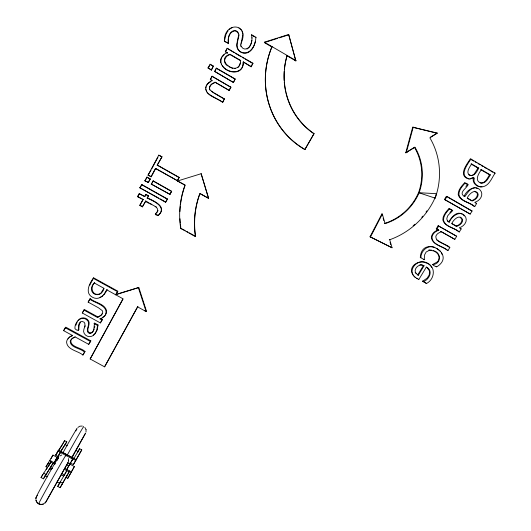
<?xml version="1.0" encoding="UTF-8"?>
<svg xmlns="http://www.w3.org/2000/svg" width="531" height="531" viewBox="0 0 531 531"><rect width="100%" height="100%" fill="white"/><g stroke="black" fill="none" stroke-linecap="round" stroke-linejoin="round"><path stroke-width="0.8" d="M251.727 34.807L251.588 35.471L251.727 34.807L255.922 37.25L255.902 37.661M251.11 66.501L243.231 61.935L251.103 66.813L252.895 63.222L227.109 48.261L225.33 51.56L227.381 53.06L225.33 51.56M251.973 37.701C252.125 41.903 250.904 46.987 246.928 49.131M251.103 66.813L252.895 63.222M68.26 462.07L68.612 460.669M68.632 460.437L68.453 458.572M243.231 61.935C243.762 74.758 227.673 73.928 222.27 65.585M243.251 62.26C243.742 76.172 225.31 73.796 221.321 63.959M237.091 43.276C235.114 49.204 241.552 54.879 247.214 52.861C253.34 50.511 255.53 43.217 255.922 37.25M35.916 498.682L36.108 497.607M98.056 324.972L97.565 325.51L96.735 330.382L94.943 333.714A7.852 7.573 31.9 0 1 91.531 336.309C87.409 337.915 82.252 333.8 83.878 329.346C84.688 326.797 86.507 321.992 82.338 321.494C75.581 321.301 81.482 334.822 74.977 328.689C74.187 322.49 81.555 314.671 87.144 320.193C91.79 323.817 83.354 331.835 90.031 333.554C94.976 332.486 93.609 326.333 94.651 323.113L98.056 324.972L97.219 329.831L95.434 333.149A7.826 7.553 31.9 0 1 93.283 335.134M238.665 33.805L236.587 31.442L234.782 30.878C229.193 31.641 227.56 38.683 228.522 43.436L224.387 41.378C223.564 21.021 250.612 22.853 241.001 43.383M224.467 40.668L225.907 34.854M240.789 45.175L242.84 34.648M238.864 34.94C236.859 41.166 234.543 51.706 243.829 52.834C250.088 53.485 253.971 47.12 255.272 41.823M238.744 36.559C239.501 33.785 237.696 30.718 234.735 30.446C228.98 31.263 227.421 38.571 228.522 43.436M287.012 55.788L295.86 60.939L288.665 34.482L264.385 42.181L264.332 42.58L271.905 46.987A82.239 79.238 -70.3 0 0 304.854 149.569L314.053 133.626A70.922 68.24 -69.7 0 1 287.138 55.436L287.012 55.788A70.676 68.008 -69.7 0 0 284.337 69.78M94.631 327.62L94.81 326.293M240.277 63.129C236.965 76.849 214.232 59.273 229.976 54.255L240.656 60.441C240.556 63.076 239.853 65.944 237.715 67.669M473.533 177.546C471.521 183.102 477.568 187.855 482.785 186.793C489.416 185.432 491.679 177.991 495.104 173.139L470.957 159.061L470.22 159.061C467.021 163.953 458.047 175.383 467.911 178.675C470.227 180.713 476.008 174.699 473.911 180.062C473.964 183.182 476.4 185.618 479.234 186.56M434.929 247.426C428.026 244.3 420.824 250.765 420.857 257.761L420.3 257.435C421.714 233.979 457.403 254.21 436.741 266.827C427.196 263.635 438.593 264.06 438.792 259.208C440.026 255.955 437.451 252.816 434.69 251.389M271.905 46.987L271.978 46.609A82.517 79.511 -70.3 0 0 305.04 149.543M251.88 40.369C251.316 44.046 249.351 49.005 244.983 49.084L243.072 48.467L241.041 46.27M205.842 88.06L206.141 86.672M86.009 432.028L86.055 429.652M237.284 42.52L238.671 37.157M84.927 326.897L85.219 325.795M414.97 147.26L414.419 147.299A53.843 52.357 -54.6 0 1 418.534 192.7A53.91 52.396 -55.1 0 1 384.63 223.412L385.075 223.624A54.089 52.569 -55 0 0 419.092 192.813A54.023 52.529 -54.6 0 0 414.97 147.26L405.737 152.802L412.7 127.201L437.332 133.082L429.864 137.821A71.473 69.495 -54.6 0 1 436.256 194.831L435.141 198.143L434.524 198.01M406.255 152.789L413.244 127.095M36.108 497.607L36.639 496.339A5.649 5.41 -43 0 0 35.916 498.682M288.665 34.482L295.86 60.939M157.992 210.362C157.846 213.495 152.058 213.9 158.019 215.652C168.121 207.163 154.428 201.037 147.432 197.937L147.1 198.063C153.884 201.295 167.637 206.924 158.019 215.652M94.299 328.954L92.825 331.696L90.031 333.554M75.926 325.171L77.128 322.051M221.673 57.587L220.982 59.26L220.85 62.605M105.377 314.929C109.432 305.737 94.392 302.902 89.752 299.152L88.153 302.126L98.474 307.801L102.224 310.595A2.675 2.589 33.5 0 1 102.536 313.031L101.295 315.142L97.405 317.465L83.885 310.044L82.292 313.005L100.379 322.921L102.45 319.456L100.452 318.361L99.974 318.879L101.979 319.974L102.45 319.456M294.546 60.176L294.698 59.844M226.252 34.117L226.949 32.65M89.825 285.12L90.462 283.8M389.276 239.474L389.734 239.74L392.051 247.765L370.027 236.766L381.895 213.933L382.333 214.119L385.075 223.624M370.426 237.025L382.333 214.119M139.819 187.768L141.85 184.562L167.484 198.999L165.526 202.231L139.819 187.768L158.683 198.083M140.177 187.669L141.85 184.562M85.02 351.522L82.916 355.047C78.163 350.812 67.085 350.009 66.567 342.044C66.866 338.765 69.727 336.488 72.707 335.612L63.607 330.64L65.771 327.162L90.821 340.849L88.723 344.353L75.276 337.012L72.481 338.42A5.887 5.662 31.1 0 0 70.211 341.367C70.231 347.905 80.991 348.236 84.495 352.139L85.02 351.522C81.528 347.632 70.802 347.301 70.782 340.783A5.874 5.642 31.1 0 1 73.046 337.842L75.136 336.793M65.459 327.753L63.607 330.64M144.817 180.746L147.067 177.122L150.293 178.94L148.381 182.485L144.817 180.746L147.737 182.126M157.515 165.154L179.206 177.427L177.42 180.713L155.736 168.453L151.269 176.763L148.023 175.177L158.789 155.138L162.001 156.798L157.209 165.174L162.001 156.798M145.547 179.963L147.067 177.122M148.023 175.177L151.036 170.132M151.806 168.705L157.933 157.289M103.817 294.678L106.665 289.793L122.993 298.8L90.151 358.983L104.587 366.848L137.575 306.845L146.118 311.564L146.45 311.066L138.81 287.51L115.685 294.771L117.822 291.2L93.655 277.852C89.639 282.797 84.409 293.046 92.421 297.214C98.633 300.951 105.098 295.15 107.123 289.368M90.814 283.136L93.655 277.852M141.877 198.84L143.197 199.583L137.542 196.735L139.215 193.629L144.863 196.49L145.613 195.096M137.542 196.735L139.573 193.516M208.079 67.902L210.077 64.171L213.369 66.076L211.491 70.099L208.079 67.902L211.491 70.099M208.212 68.207L209.878 65.107M150.943 176.83L155.43 168.486L177.42 180.713M148.049 182.564L150.293 178.94M94.724 282.525C89.447 287.45 92.633 296.935 100.233 293.723M211.365 69.8L213.369 66.076M149.125 202.915L145.766 201.023L142.354 206.864L139.779 205.417L142.846 199.716M139.215 193.629L144.518 196.616L145.992 194.399L148.561 195.846L147.432 197.937M151.262 184.098L153.267 180.898L171.672 191.286L169.986 194.386L151.262 184.098L169.986 194.386M143.197 199.583L139.779 205.417M151.587 184.011L153.267 180.898M84.097 310.15L82.292 313.005M99.974 318.879C103.485 317.85 106.904 314.744 106.638 310.834C104.813 303.639 95.175 302.876 90.27 298.701L88.153 302.126M228.383 43.701L228.456 43.044M211.809 80.513L210.296 79.451L212.055 76.185L230.885 87.257L229.126 90.489L215.055 82.192L212.055 83.765A6.345 6.16 87.7 0 0 209.566 87.051L209.466 88.916L209.957 89.978M214.637 71.393L216.402 68.121L235.2 78.98L233.474 82.497L214.637 71.393L233.474 82.497M210.422 79.716L212.055 76.185M214.756 71.685L216.402 68.121M225.41 51.919L226.83 49.29M142.354 206.864L145.766 201.023M147.1 198.063L148.561 195.846M78.774 329.917L79.106 324.866L80.606 322.138M104.003 288.572C100.326 300.526 85.279 292.846 94.226 282.93L103.917 288.28L100.777 293.324M94.651 323.113L94.073 323.797M155.643 213.734L155.238 214.093M165.526 202.231L167.484 198.999M169.728 194.505L171.672 191.286M177.188 180.786L179.206 177.427M82.916 355.047L84.495 352.139M88.723 344.353L90.821 340.849M100.379 322.921L101.979 319.974M115.685 294.771L117.822 291.2M224.347 98.912L222.681 102.337L224.347 98.912L211.351 91.266M229.126 90.489L230.826 87.011M233.421 82.239L235.2 78.98M123.006 299.072L90.151 358.983M47.365 467.466L45.985 466.729L52.954 455.1L57.693 457.636M51.016 458.631L52.954 455.1M43.423 478.816L52.987 463.311L43.423 478.816L41.033 477.542L51.255 461.193L48.892 465.501M48.308 466.397L50.677 462.076L54.932 464.346M58.297 456.587L55.636 455.167L64.663 440.69L66.806 441.838L56.027 459.282L57.428 460.032M56.173 454.337L58.463 450.175L76.152 459.64L73.364 464.638L70.046 462.866M137.934 306.374L104.587 366.848M64.663 440.69L63.05 443.478M59.067 454.549L60.235 452.419L72.681 459.076L71.506 461.193M59.472 454.304L60.952 451.609L73.265 458.193L66.76 469.47L69.86 463.875L67.749 462.753M72.077 456.846L85.551 433.123L71.897 457.941M67.251 475.285L60.122 487.69L57.74 486.423L60.202 481.975L62.592 483.243L69.627 470.997L66.72 476.207M64.424 474.979L66.806 470.678L57.74 486.423M77.407 452.737L79.637 448.722L81.774 449.863L73.364 464.638M60.122 487.69L62.592 483.243M65.718 477.243L67.776 478.345L74.386 466.55L68.984 463.663M74.386 466.55L67.776 478.345M304.854 149.569L314.053 133.626M81.774 449.863L75.667 460.483L72.342 458.704M61.357 485.467L61.921 484.484M80.201 452.671L80.659 451.874M73.948 458.459L79.637 448.722M73.265 458.193L68.665 466.032L66.561 464.904M444.467 199.45L446.339 196.337L446.989 196.463L472.086 210.973L470.194 214.079L444.467 199.45L470.194 214.079M445.111 199.583L446.989 196.463M470.957 159.061C467.751 163.973 458.744 175.436 468.641 178.741M468.694 174.799C473.659 177.958 476.891 171.712 478.77 168.121L471.694 163.999C469.324 167.258 464.512 174.453 471.495 175.628M441.44 231.662L438.433 233.142A6.146 5.907 -41.4 0 0 435.858 236.249C435.274 242.932 446.498 243.55 449.837 247.532L447.978 250.592C443.365 246.265 431.856 245.149 432.028 236.965C432.612 233.501 435.685 231.158 438.885 230.195L436.276 228.815L438.135 225.741L456.687 236.275L454.821 239.348L440.81 231.423L454.821 239.348M436.276 228.815L436.894 229.047L438.752 225.96M452 210.475C454.596 210.137 446.684 215.188 447.221 217.206C446.146 219.217 447.441 221.327 449.379 222.091C451.695 215.825 461.326 209.221 465.7 217.199C467.831 221.819 463.623 226.591 459.275 227.786L461.18 228.888L459.315 231.954L458.631 231.708C454.051 227.427 444.593 226.843 442.834 219.953C442.748 215.407 446.126 211.663 449.04 208.524L452.777 210.468M478.77 168.121L478.006 168.088L474.19 174.062L471.701 175.542M464.817 196.576L464.101 196.45C466.483 189.713 476.719 183.56 481.245 191.631C483.369 196.291 479.141 201.11 474.754 202.331L476.665 203.439L474.78 206.539L474.037 206.38C469.45 202.065 459.926 201.448 458.193 194.505C458.12 189.912 461.525 186.135 464.466 182.956C475.477 184.264 455.14 191.85 464.817 196.576C467.453 193.105 470.008 188.253 474.853 187.702M420.3 257.435L424.236 259.686L424.594 254.86L426.141 251.999L429.42 250.267L433.714 250.911M423.479 265.434L417.738 274.925L418.282 275.31L424.05 265.785L421.229 264.75L419.775 264.85M480.117 182.87C485.407 184.556 488.162 178.496 490.352 174.872L481.444 169.681C478.643 173.225 474.05 180.932 480.88 182.949M416.629 278.237L418.8 279.552L426.353 267.093M413.875 276.06C407.854 268.978 418.182 258.65 425.855 262.852C436.343 265.546 435.022 279.246 426.506 283.481L422.676 281.224L427.15 278.118L429.247 274.932L429.559 271.022L427.176 267.67M433.117 250.605C441.852 252.331 441.307 264.252 432.772 264.557M423.24 281.629C429.36 279.817 433.661 270.272 426.24 267.053M490.352 174.872L489.549 174.818C487.378 177.945 485.686 182.89 481.225 183.076M227.321 32.066L228.071 30.884M56.611 458.85L54.129 462.727L57.215 457.125L58.616 457.875M57.859 456.912L59.1 454.974M60.673 451.363L66.806 441.838M41.033 477.542L42.878 474.362M46.164 469.676L47.451 467.705M55.636 455.167L57.521 452.273M58.417 450.905L62.446 444.726M45.985 466.729L48.593 462.773M144.85 310.861L145.189 310.376M222.038 57.056L224.142 54.746M195.441 236.653L195.614 236.395A85.152 84.469 -51.9 0 1 200.001 193.476L208.67 198.375L199.842 193.589A85.431 84.748 -51.7 0 0 195.441 236.653L180.713 228.39A85.531 84.993 -63.6 0 1 184.987 185.2L177.546 180.991L185.2 185.107M206.751 85.265L207.747 83.832M67.941 338.944L70.032 336.614L72.681 335.287M447.235 220.916L448.722 221.878C451.436 217.577 456.394 210.615 462.295 214.152M102.536 313.609L100.651 315.567L97.405 317.465M156.253 213.104C162.161 206.473 148.361 204.243 145.428 201.169M45.62 502.333L67.941 462.693L46.243 501.456A5.649 5.41 -43 0 1 44.604 503.282L45.613 502.339M77.977 320.697C80.373 316.788 86.653 316.894 88.677 321.116C90.854 324.826 84.482 331.596 90.542 332.997M465.183 183.036C462.229 186.228 458.811 190.018 458.89 194.625C460.623 201.594 470.174 202.205 474.78 206.539M449.704 208.69C446.777 211.836 443.385 215.593 443.478 220.153C445.237 227.069 454.728 227.66 459.315 231.954M180.713 228.39L185.127 230.514M78.223 330.468L78.853 329.764M77.858 427.415L79.969 426.174L82.345 426.061M83.885 310.044L84.416 309.56L97.89 316.954M208.172 83.44L210.615 81.714M465.826 186.368L467.439 184.927M449.876 212.373L451.469 210.946M89.752 299.152L90.27 298.701M104.899 315.772L102.251 317.624M229.352 29.437L230.321 28.687M59.837 456.016L61.775 455.001M102.802 295.84L99.994 297.426M405.737 152.802L414.419 147.299M430.614 137.031L437.332 133.082M240.656 60.441L240.682 60.773L230.042 54.607C224.553 55.755 222.157 63.481 228.084 65.983M215.168 82.451L212.181 84.017A6.326 6.14 87.8 0 0 209.699 87.29L209.599 89.148M473.406 177.467L469.756 178.814M230.812 28.316L232.432 27.512M472.238 200.871C475.199 199.935 478.351 197.539 478.172 194.114C475.384 187.868 468.906 194.16 467.234 197.977L472.238 200.871L471.501 200.731C474.448 199.795 477.588 197.406 477.415 193.994L476.851 192.76L474.289 191.246M451.835 223.67L456.089 226.12C459.01 225.197 462.136 222.841 461.95 219.456L460.165 217.225M456.766 226.345C459.7 225.416 462.833 223.053 462.654 219.655C459.873 213.482 453.454 219.681 451.788 223.478L456.766 226.345L456.089 226.12M227.308 52.708C222.542 54.029 218.971 59.565 221.414 64.278M438.261 229.956C434.683 230.965 431.185 234.005 431.384 238.001C432.977 245.183 442.582 246.059 447.328 250.287L447.978 250.592M144.518 196.616L144.863 196.49M208.67 198.375L201.143 173.717L208.537 198.508M265.115 42.327L277.607 38.365M279.167 37.874L287.749 35.146M177.546 180.991L201.143 173.717M116.116 294.333L138.81 287.51M480.263 186.799L482.009 186.7M428.836 249.968L431.61 250.114M407.018 151.992L407.549 151.966M234.118 68.612L235.452 68.579M471.694 163.999L470.951 163.986L478.006 168.088M481.444 169.681L480.668 169.641L489.549 174.818M418.534 192.7L436.137 193.662L435.878 195.946L433.761 200.565A77.878 75.714 -56.4 0 1 389.734 239.74M494.288 173.093L495.104 173.139M467.545 184.742L468.276 184.828M475.915 203.293L476.665 203.439M471.349 210.8L472.086 210.973M412.7 127.201L436.701 133.168M424.05 265.785C419.304 262.653 412.288 269.396 416.37 273.83M448.722 221.878L449.379 222.091M419.092 192.813L435.141 198.143M460.49 228.655L461.18 228.888M456.687 236.275L438.135 225.741M475.922 187.835L477.781 188.638M229.438 66.946L232.671 68.353M449.837 247.532L436.807 239.979M370.027 236.766L392.051 247.765M44.923 475.444L47.644 476.898M57.169 481.956L59.884 483.402M49.529 460.277L55.529 463.477M64.463 468.242L71.346 471.913M64.145 469.258L69.103 471.906M50.432 467.526L52.556 468.661M61.762 473.566L64.596 475.072M49.429 468.568L51.5 469.669M61.589 475.046L63.654 476.148M43.482 473.081L45.872 474.356M65.194 444.633L67.344 445.781M75.92 450.374L78.057 451.523M57.925 450.992L60.587 452.419M65.18 327.707L90.316 341.433M94.16 323.638L97.565 325.51M93.151 278.244L117.397 291.625M137.914 196.616L140.556 198.096M150.465 203.665L151.813 204.422M140.781 205.623L142.7 206.705M156.233 214.298L157.621 215.075M186.527 231.297L187.928 232.08M189.321 232.863L195.614 236.395M148.355 175.124L151.269 176.763M146.729 177.181L149.961 179.007M152.948 180.971L171.42 191.392M141.492 184.649L167.212 199.132M160.11 198.886L165.805 202.085M145.653 194.519L148.229 195.966M158.789 155.138L161.716 156.798M157.209 165.174L178.974 177.487M422.676 281.224L426.506 283.481M214.517 93.41L224.434 99.111M222.589 102.144L210.442 95.162L207.608 93.011M222.681 102.337C217.604 97.817 205.855 96.45 205.696 87.821C206.094 84.256 209.108 81.674 212.38 80.652L210.296 79.451M436.894 229.047L438.885 230.195M210.867 64.868L212.838 66.003M216.509 68.426L234.549 78.847M449.04 208.524L452.107 210.296M212.174 76.464L230.885 87.257M215.055 82.192L229.06 90.263M424.342 259.513L423.665 259.36L424.236 259.686M432.878 264.385L433.482 264.73M467.227 198.262L470.785 200.32M446.339 196.337L470.639 210.382M436.13 266.476L436.741 266.827M224.301 40.98L228.31 43.31M464.466 182.956L466.935 184.383M234.324 52.775L227.109 48.261M235.751 53.604L240.749 56.505M242.176 57.328L243.603 58.158M245.03 58.987L252.889 63.541M470.22 159.061L473.758 161.125M475.172 161.948L476.592 162.778M478.006 163.601L480.13 164.836M481.544 165.665L482.958 166.488M484.378 167.311L486.502 168.553M487.916 169.376L489.33 170.205M490.75 171.028L492.874 172.27M264.385 42.181L296.013 60.614M252.417 35.63L254.508 36.851M155.205 206.353L156.618 207.19M213.807 92.998L209.825 89.746M414.738 276.99L417.174 278.629M436.601 248.229L440.338 251.196M238.904 28.017L241.253 29.975M422.782 281.052L423.346 281.45M418.249 279.16L418.8 279.552M418.282 275.31L415.136 272.396M415.282 277.381C402.724 266.429 424.694 254.515 431.723 267.465M84.821 427.395L86.062 429.672M463.397 214.936L464.306 215.911M206.805 92.029L205.855 89.414M242.01 31.123L242.806 33.705M441.487 252.849L442.177 254.588M138.452 287.928L146.118 311.564M381.895 213.933L382.3 215.34M383.15 218.274L383.78 220.478M390.112 242.382L390.743 244.565M240.762 44.79L241.067 46.648M229.976 54.255L230.042 54.607M251.594 35.053L251.966 38.113M38.803 503.72A27.785 0.471 -60.7 0 1 52.496 478.278A27.785 0.471 -60.7 0 1 65.718 455.903M180.825 227.441A85.252 84.714 -63.7 0 1 180.44 224.567M180.288 223.126A85.252 84.714 -63.7 0 1 179.976 218.779M179.949 211.504A85.252 84.714 -63.7 0 1 180.294 206.42M180.454 204.966A85.252 84.714 -63.7 0 1 181.323 199.198M181.456 198.481A85.252 84.714 -63.7 0 1 181.901 196.331M182.06 195.62A85.252 84.714 -63.7 0 1 184.947 185.797M313.841 133.706A70.676 68.008 -69.7 0 1 298.727 119.581M298.236 118.944A70.676 68.008 -69.7 0 1 285.91 92.686M285.724 91.883A70.676 68.008 -69.7 0 1 284.264 82.113M284.151 80.466A70.676 68.008 -69.7 0 1 284.211 71.353M426.917 210.8A77.619 75.468 -56.4 0 1 426.035 212.028M422.749 216.177A77.619 75.468 -56.4 0 1 421.767 217.318M414.857 224.261A77.619 75.468 -56.4 0 1 413.151 225.741M63.302 452.16A19.866 0.418 -60.7 0 1 73.882 433.528A19.866 0.418 -60.7 0 1 76.484 429.811M76.125 430.515A19.866 0.418 -60.7 0 1 75.92 430.926M67.245 455.127A24.831 0.392 -60.7 0 1 83.626 426.771M36.951 496.047A22.236 0.504 -60.6 0 1 48.148 474.96A22.236 0.504 -60.6 0 1 57.852 459.156M57.66 459.541A22.236 0.504 -60.6 0 1 57.448 459.965M37.442 495.31A22.236 0.504 -60.6 0 1 37.256 495.602M42.088 504.35L41.816 504.384A5.649 5.41 -43 0 1 36.466 501.556L36.254 501.065A5.649 5.41 -43 0 1 35.929 499.764A5.655 5.41 -43.6 0 0 42.088 504.35M42.354 504.297A5.649 5.41 -43 0 0 43.655 503.853A5.655 5.41 -43.6 0 1 42.354 504.297"/></g></svg>
